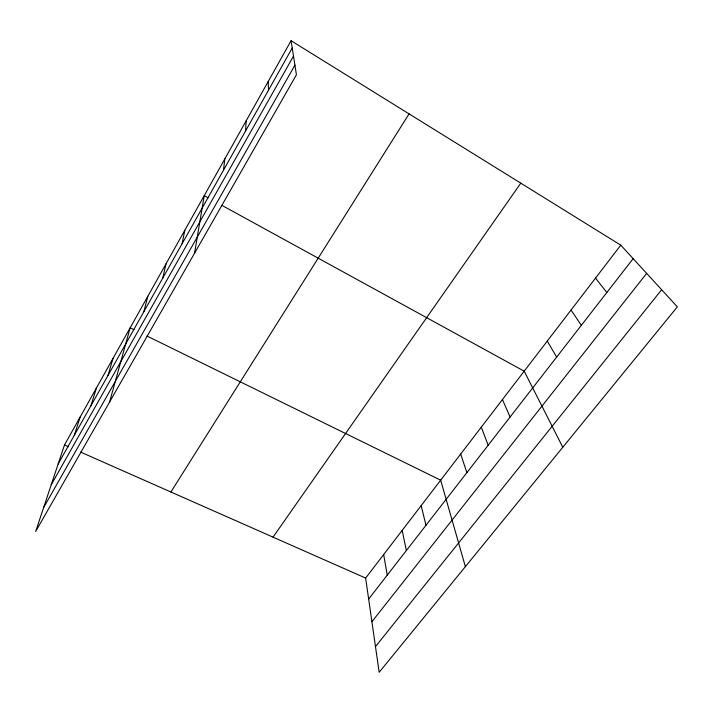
<?xml version="1.0" encoding="UTF-8"?>
<svg xmlns="http://www.w3.org/2000/svg" width="713" height="713" viewBox="0 0 713 713"><rect width="100%" height="100%" fill="white"/><g stroke="black" fill="none" stroke-linecap="round" stroke-linejoin="round"><path stroke-width="1.07" d="M245.584 130.907L246.172 120.809M223.481 170.193L224.845 158.856M194.578 253.168L204.221 195.656L208.116 197.795M182.082 243.766L184.836 230.237M162.68 278.248L166.049 263.757M143.883 311.643L147.841 296.251M109.615 401.972L130.176 327.775L134.133 329.718M108.02 375.394L113.028 358.372M90.89 405.831L96.38 388.077M74.268 435.367L80.204 416.927M291.064 40.703L64.491 444.965L35.65 531.515L296.43 74.785L291.064 40.703L620.773 245.156L677.35 306.848L379.173 672.297L365.635 578.074L620.773 245.156M58.136 464.038L292.223 48.038M51.229 484.769L293.489 56.122M43.6 507.656L294.924 65.177M170.888 491.997L409.075 113.884M273.034 537.139L520.793 183.161M368.657 599.063L633.144 258.65M371.91 621.736L646.655 273.382M375.484 646.593L661.646 289.728M64.491 444.965L68.519 446.748M80.622 452.095L365.635 578.074M147.003 336.037L440.661 480.179L465.375 566.648M221.77 205.282L524.189 371.179L562.789 447.256M595.524 278.106L606.843 292.508M571.033 310.066L581.362 325.306M547.263 341.081L556.657 357.097M502.433 399.574L510.116 416.989M481.275 427.185L488.182 445.224M460.696 454.038L466.872 472.657M421.16 505.624L425.973 525.294M402.168 530.401L406.357 550.543M383.665 554.545L387.257 575.124M268.231 81.451L268.489 90.212"/></g></svg>
